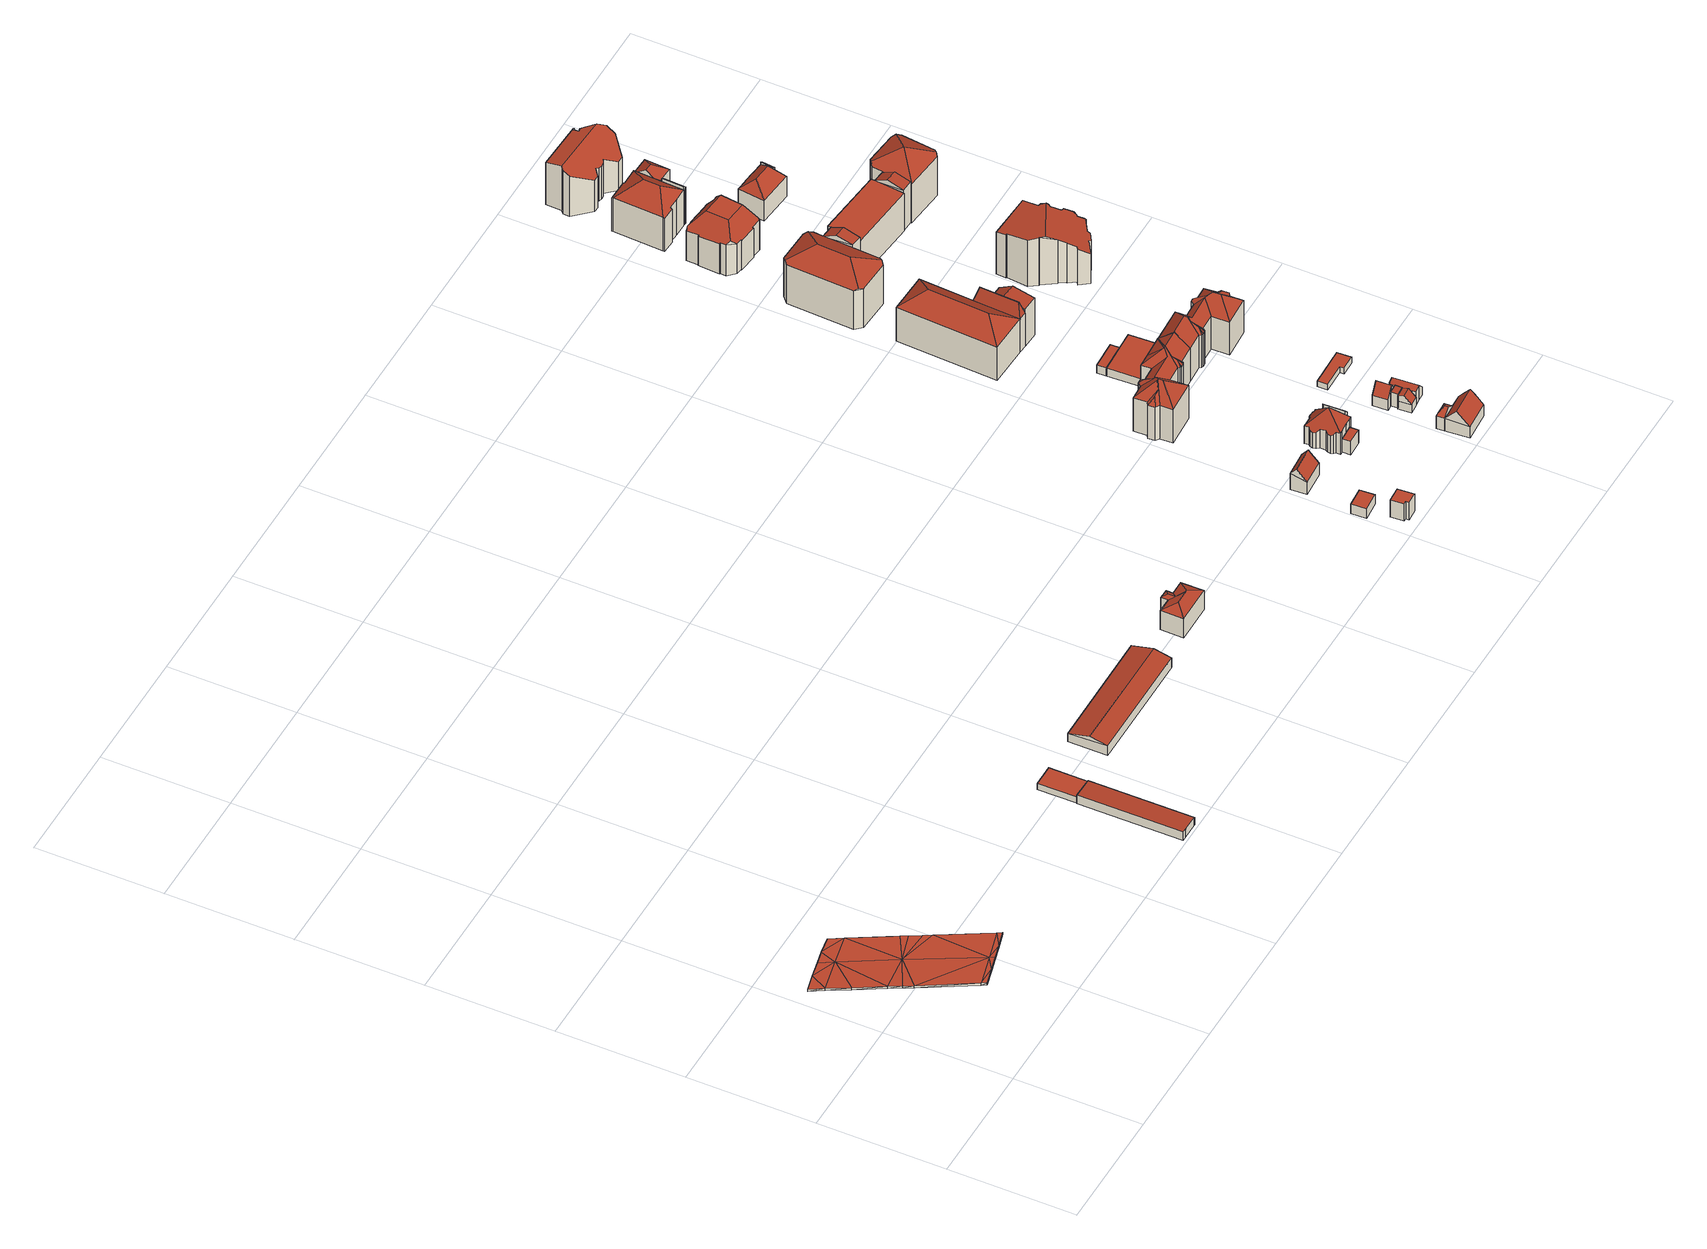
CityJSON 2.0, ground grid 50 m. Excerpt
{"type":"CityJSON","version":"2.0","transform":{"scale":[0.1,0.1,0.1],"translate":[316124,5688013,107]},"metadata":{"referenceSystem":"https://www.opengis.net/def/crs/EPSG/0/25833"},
"CityObjects":{
"building1":{"type":"Building","attributes":{"Stand_DGM":"2023","Stand_Basis-DLM":"2022","Gemeindeschluessel":"14713000","ObjektHoehe":1,"Stand_Laserscan":"2023","BodenHoehe":114.73,"Stand_3D-Stadtmodell":"2025","Geometrietyp2DReferenz":3000,"AbsoluteHoehe":115.73,"function":"53001_1800","roofType":"9999","measuredHeight":1},"geometry":[{"type":"MultiSurface","lod":"2","boundaries":[[[0,1,2]],[[3,4,1]],[[5,6,7]],[[7,6,0]],[[0,6,3]],[[0,3,1]],[[8,9,10]],[[11,5,7]],[[10,12,13]],[[10,13,8]],[[8,13,14]],[[13,12,11]],[[13,11,7]],[[15,0,2]],[[7,16,17]],[[7,17,18]],[[7,0,19]],[[7,19,16]],[[19,0,20]],[[20,0,15]],[[20,15,21]],[[13,7,22]],[[13,22,23]],[[23,22,24]],[[22,7,18]],[[14,13,23]],[[2,1,25]],[[2,25,26]],[[1,4,27]],[[1,27,25]],[[4,3,28]],[[4,28,27]],[[3,6,29]],[[3,29,28]],[[6,5,30]],[[5,11,31]],[[5,31,30]],[[11,12,32]],[[11,32,31]],[[12,10,33]],[[12,33,32]],[[10,9,34]],[[10,34,33]],[[9,8,35]],[[9,35,34]],[[8,14,36]],[[8,36,35]],[[14,23,37]],[[14,37,36]],[[23,24,38]],[[23,38,37]],[[24,22,39]],[[24,39,38]],[[22,18,40]],[[22,40,39]],[[18,17,41]],[[18,41,40]],[[17,16,42]],[[17,42,41]],[[16,19,43]],[[16,43,42]],[[19,20,44]],[[19,44,43]],[[20,21,45]],[[20,45,44]],[[6,30,29]],[[21,46,45]],[[15,2,26]],[[15,26,46]],[[21,15,46]],[[26,25,47]],[[25,27,28]],[[48,29,30]],[[47,29,48]],[[28,29,47]],[[25,28,47]],[[33,34,35]],[[48,30,31]],[[49,32,33]],[[35,49,33]],[[36,49,35]],[[31,32,49]],[[48,31,49]],[[26,47,46]],[[41,42,48]],[[40,41,48]],[[43,47,48]],[[42,43,48]],[[44,47,43]],[[46,47,44]],[[45,46,44]],[[39,48,49]],[[37,39,49]],[[38,39,37]],[[40,48,39]],[[37,49,36]]],"semantics":{"surfaces":[{"type":"RoofSurface"},{"type":"WallSurface"},{"type":"GroundSurface"}],"values":[0,0,0,0,0,0,0,0,0,0,0,0,0,0,0,0,0,0,0,0,0,0,0,0,0,0,1,1,1,1,1,1,1,1,1,1,1,1,1,1,1,1,1,1,1,1,1,1,1,1,1,1,1,1,1,1,1,1,1,1,1,1,1,1,1,1,1,1,1,1,2,2,2,2,2,2,2,2,2,2,2,2,2,2,2,2,2,2,2,2,2,2,2,2,2,2]}}]},
"building2":{"type":"Building","attributes":{"Dachtyp_tdc":"tdcPolyFlatRoof","Gemeindeschluessel":14713000,"Dachneigung":2.72,"QualitaetDacherkennung":68,"Geometrietyp2DReferenz":"3000","function":"31001_2000","roofType":"2100","measuredHeight":3.94},"geometry":[{"type":"MultiSurface","lod":"2","boundaries":[[[50,51,52,53]],[[51,54,55,52]],[[54,56,57,55]],[[56,58,59,57]],[[58,60,61,59]],[[60,50,53,61]],[[60,58,56,54,51,50]],[[53,52,55,57,59,61]]],"semantics":{"surfaces":[{"type":"WallSurface"},{"type":"RoofSurface"},{"type":"GroundSurface"}],"values":[0,0,0,0,0,0,1,2]}}]},
"building3":{"type":"Building","attributes":{"Dachtyp_tdc":"tdcPolyFlatRoof","Gemeindeschluessel":14713000,"Dachneigung":0,"QualitaetDacherkennung":78,"Geometrietyp2DReferenz":"3000","function":"31001_2000","roofType":"1000","measuredHeight":2.96},"geometry":[{"type":"MultiSurface","lod":"2","boundaries":[[[62,63,64,65]],[[63,66,67,64]],[[66,68,69,67]],[[68,62,65,69]],[[68,66,63,62]],[[65,64,67,69]]],"semantics":{"surfaces":[{"type":"WallSurface"},{"type":"RoofSurface"},{"type":"GroundSurface"}],"values":[0,0,0,0,1,2]}}]},
"building4":{"type":"Building","attributes":{"Dachtyp_tdc":"tdcGableRoof","Gemeindeschluessel":14713000,"Dachneigung":14.05,"QualitaetDacherkennung":86,"Geometrietyp2DReferenz":"3000","function":"31001_2000","roofType":"3100","measuredHeight":5.91},"geometry":[{"type":"MultiSurface","lod":"2","boundaries":[[[70,71,72,73]],[[71,74,75,72]],[[74,76,77,75]],[[76,70,73,77]],[[74,71,78]],[[70,76,79]],[[71,70,79,78]],[[76,74,78,79]],[[73,72,75,77]]],"semantics":{"surfaces":[{"type":"WallSurface"},{"type":"RoofSurface"},{"type":"GroundSurface"}],"values":[0,0,0,0,0,0,1,1,2]}}]},
"building5":{"type":"Building","attributes":{"Dachtyp_tdc":"tdcFreeFormRoof","Gemeindeschluessel":14713000,"Dachneigung":24.39,"QualitaetDacherkennung":90,"Geometrietyp2DReferenz":"3000","function":"31001_9998","roofType":"5000","measuredHeight":11.06},"geometry":[{"type":"MultiSurface","lod":"2","boundaries":[[[80,81,82,83]],[[81,84,85,82]],[[84,86,87,85]],[[86,88,89,87]],[[88,90,91,89]],[[90,92,93,91]],[[92,94,95,93]],[[94,80,83,95]],[[96,94,92]],[[97,98,96,92,90]],[[99,97,90,88]],[[99,88,86]],[[100,98,97,99,86,84]],[[101,100,84,81]],[[101,81,80]],[[96,98,100,101,80,94]],[[83,82,85,87,89,91,93,95]]],"semantics":{"surfaces":[{"type":"WallSurface"},{"type":"RoofSurface"},{"type":"GroundSurface"}],"values":[0,0,0,0,0,0,0,0,1,1,1,1,1,1,1,1,2]}}]},
"building6":{"type":"Building","attributes":{"Dachtyp_tdc":"tdcPolyFlatRoof","Gemeindeschluessel":14713000,"Dachneigung":0,"QualitaetDacherkennung":70,"Geometrietyp2DReferenz":"3000","function":"31001_9998","roofType":"1000","measuredHeight":8.11},"geometry":[{"type":"MultiSurface","lod":"2","boundaries":[[[102,103,104,105]],[[103,106,107,104]],[[106,108,109,107]],[[108,110,111,109]],[[110,112,113,111]],[[112,102,105,113]],[[112,110,108,106,103,102]],[[105,104,107,109,111,113]]],"semantics":{"surfaces":[{"type":"WallSurface"},{"type":"RoofSurface"},{"type":"GroundSurface"}],"values":[0,0,0,0,0,0,1,2]}}]},
"building7":{"type":"Building","attributes":{"Dachtyp_tdc":"tdcPolyFlatRoof","Gemeindeschluessel":14713000,"Dachneigung":0,"QualitaetDacherkennung":81,"Geometrietyp2DReferenz":"3000","function":"31001_9998","roofType":"1000","measuredHeight":4.44},"geometry":[{"type":"MultiSurface","lod":"2","boundaries":[[[114,115,116,117]],[[115,118,119,116]],[[118,120,121,119]],[[120,114,117,121]],[[120,118,115,114]],[[117,116,119,121]]],"semantics":{"surfaces":[{"type":"WallSurface"},{"type":"RoofSurface"},{"type":"GroundSurface"}],"values":[0,0,0,0,1,2]}}]},
"building8":{"type":"Building","attributes":{"Dachtyp_tdc":"tdcGableRoof","Gemeindeschluessel":14713000,"Dachneigung":50.08,"QualitaetDacherkennung":82,"Geometrietyp2DReferenz":"3000","function":"31001_9998","roofType":"3100","measuredHeight":10.43},"geometry":[{"type":"MultiSurface","lod":"2","boundaries":[[[122,123,124,125]],[[123,126,127,124]],[[126,128,129,127]],[[128,122,125,129]],[[126,123,130]],[[122,128,131]],[[123,122,131,130]],[[128,126,130,131]],[[125,124,127,129]]],"semantics":{"surfaces":[{"type":"WallSurface"},{"type":"RoofSurface"},{"type":"GroundSurface"}],"values":[0,0,0,0,0,0,1,1,2]}}]},
"building9":{"type":"Building","attributes":{"Dachtyp_tdc":"tdcPolyFlatRoof","Gemeindeschluessel":14713000,"Dachneigung":0,"QualitaetDacherkennung":58,"Geometrietyp2DReferenz":"3000","function":"31001_9998","roofType":"1000","measuredHeight":6.18},"geometry":[{"type":"MultiSurface","lod":"2","boundaries":[[[132,133,134,135]],[[133,136,137,134]],[[136,138,139,137]],[[138,132,135,139]],[[138,136,133,132]],[[135,134,137,139]]],"semantics":{"surfaces":[{"type":"WallSurface"},{"type":"RoofSurface"},{"type":"GroundSurface"}],"values":[0,0,0,0,1,2]}}]},
"building10":{"type":"Building","attributes":{"Gemeindeschluessel":14713000,"Geometrietyp2DReferenz":"3000","function":"31001_9998","roofType":"9999"},"children":["building10-1","building10-2"]},
"building10-1":{"type":"BuildingPart","attributes":{"Dachtyp_tdc":"tdcTentRoof","Dachneigung":57.33,"QualitaetDacherkennung":41,"Geometrietyp2DReferenz":"3000","roofType":"4000","measuredHeight":15.84},"parents":["building10"],"geometry":[{"type":"MultiSurface","lod":"2","boundaries":[[[140,141,142,143]],[[141,144,135,142]],[[144,145,146,135]],[[145,147,139,146]],[[147,148,149,139]],[[148,150,151,149]],[[150,152,153,151]],[[152,154,155,153]],[[154,156,157,155]],[[156,158,159,157]],[[158,160,161,159]],[[160,162,163,161]],[[162,164,165,163]],[[164,166,167,165]],[[166,168,169,167]],[[168,170,171,169]],[[170,172,173,171]],[[172,174,175,173]],[[174,176,177,175]],[[176,178,179,177]],[[178,180,181,179]],[[180,182,183,181]],[[182,184,185,183]],[[184,186,187,185]],[[186,188,189,187]],[[148,147,145,144,141,190]],[[170,168,166,164,162,160,158,156,154,152,150,148,190]],[[186,184,182,180,178,176,174,172,170,190]],[[141,140,188,186,190]],[[143,142,135,146,139,149,151,153,155,157,159,161,163,165,167,169,171,173,175,177,179,181,183,185,187,189]],[[143,189,188,140]]],"semantics":{"surfaces":[{"type":"WallSurface"},{"type":"RoofSurface"},{"type":"GroundSurface"},{"type":"ClosureSurface"}],"values":[0,0,0,0,0,0,0,0,0,0,0,0,0,0,0,0,0,0,0,0,0,0,0,0,0,1,1,1,1,2,3]}}]},
"building10-2":{"type":"BuildingPart","attributes":{"Dachtyp_tdc":"tdcPolyFlatRoof","Dachneigung":49.36,"QualitaetDacherkennung":53,"Geometrietyp2DReferenz":"3000","roofType":"2100","measuredHeight":11.9},"parents":["building10"],"geometry":[{"type":"MultiSurface","lod":"2","boundaries":[[[191,192,143,193]],[[192,140,143]],[[194,195,196,189,188]],[[195,191,193,196]],[[195,194,192,191]],[[193,143,189,196]],[[188,140,192,194]],[[188,189,143,140]]],"semantics":{"surfaces":[{"type":"WallSurface"},{"type":"RoofSurface"},{"type":"GroundSurface"},{"type":"ClosureSurface"}],"values":[0,0,0,0,1,2,0,3]}}]},
"building11":{"type":"Building","attributes":{"Dachtyp_tdc":"tdcFreeFormRoof","Gemeindeschluessel":14713000,"Dachneigung":39.74,"QualitaetDacherkennung":60,"Geometrietyp2DReferenz":"3000","function":"31001_9998","roofType":"5000","measuredHeight":21.23},"geometry":[{"type":"MultiSurface","lod":"2","boundaries":[[[197,198,199,200]],[[198,201,202,199]],[[201,203,204,202]],[[203,205,206,204]],[[205,207,208,206]],[[207,209,210,208]],[[209,211,212,210]],[[211,213,214,212]],[[213,215,216,214]],[[215,217,218,216]],[[217,219,220,218]],[[219,221,222,220]],[[221,223,224,222]],[[223,225,226,224]],[[225,227,228,226]],[[227,229,230,228]],[[229,231,232,230]],[[231,233,234,232]],[[233,235,236,234]],[[235,237,238,236]],[[237,239,240,238]],[[239,241,242,240]],[[241,197,200,242]],[[241,243,244]],[[241,245,243]],[[241,246,245]],[[239,246,241]],[[246,239,237]],[[247,246,237,235]],[[248,249,250,247,235,233]],[[251,248,233,231]],[[251,231,229]],[[252,249,248,251,229,227]],[[253,254,255,252,227,225]],[[256,253,225,223]],[[257,256,223,221]],[[257,221,219]],[[254,253,256,257,219,217]],[[258,255,254,217,215]],[[258,215,213]],[[250,249,252,255,258,213,211]],[[245,246,247,250,211,209]],[[259,260,261,243,245,209,207]],[[259,207,205]],[[262,260,259,205,203]],[[262,203,201]],[[261,260,262,201,198]],[[244,243,261,198,197]],[[244,197,241]],[[200,199,202,204,206,208,210,212,214,216,218,220,222,224,226,228,230,232,234,236,238,240,242]]],"semantics":{"surfaces":[{"type":"WallSurface"},{"type":"RoofSurface"},{"type":"GroundSurface"}],"values":[0,0,0,0,0,0,0,0,0,0,0,0,0,0,0,0,0,0,0,0,0,0,0,1,1,1,1,1,1,1,1,1,1,1,1,1,1,1,1,1,1,1,1,1,1,1,1,1,0,2]}}]},
"building12":{"type":"Building","attributes":{"Gemeindeschluessel":14713000,"Geometrietyp2DReferenz":"3000","function":"31001_9998","roofType":"9999"},"children":["building12-1","building12-2"]},
"building12-1":{"type":"BuildingPart","attributes":{"Dachtyp_tdc":"tdcHipAndGableRoof","Dachneigung":34.88,"QualitaetDacherkennung":78,"Geometrietyp2DReferenz":"3000","roofType":"5000","measuredHeight":8.19},"parents":["building12"],"geometry":[{"type":"MultiSurface","lod":"2","boundaries":[[[263,264,265,266]],[[263,267,268,264]],[[267,269,270,268]],[[267,263,271]],[[266,272,269,273]],[[263,266,273,271]],[[269,267,271,273]],[[265,264,268,270]],[[265,270,269,272,266]]],"semantics":{"surfaces":[{"type":"WallSurface"},{"type":"RoofSurface"},{"type":"GroundSurface"},{"type":"ClosureSurface"}],"values":[0,0,0,1,0,1,1,2,3]}}]},
"building12-2":{"type":"BuildingPart","attributes":{"Dachtyp_tdc":"tdcGableRoof","Dachneigung":47.28,"QualitaetDacherkennung":85,"Geometrietyp2DReferenz":"3000","roofType":"3100","measuredHeight":10.72},"parents":["building12"],"geometry":[{"type":"MultiSurface","lod":"2","boundaries":[[[274,266,265,275]],[[276,277,278,270,269]],[[277,279,280,278]],[[279,281,282,280]],[[281,283,284,282]],[[283,274,275,284]],[[274,283,285,286,287]],[[277,276,272,266,287,286,288]],[[277,288,279]],[[279,288,286,285,281]],[[281,285,283]],[[274,287,266]],[[275,265,270,278,280,282,284]],[[269,272,276]],[[270,265,266,272,269]]],"semantics":{"surfaces":[{"type":"WallSurface"},{"type":"RoofSurface"},{"type":"GroundSurface"},{"type":"ClosureSurface"}],"values":[0,0,0,0,0,0,1,1,0,0,0,0,2,0,3]}}]},
"building13":{"type":"Building","attributes":{"Gemeindeschluessel":14713000,"Geometrietyp2DReferenz":"3000","function":"31001_9998","roofType":"9999"},"children":["building13-1","building13-2"]},
"building13-1":{"type":"BuildingPart","attributes":{"Dachtyp_tdc":"tdcPolyFlatRoof","Dachneigung":5.85,"QualitaetDacherkennung":66,"Geometrietyp2DReferenz":"3000","roofType":"2100","measuredHeight":6.69},"parents":["building13"],"geometry":[{"type":"MultiSurface","lod":"2","boundaries":[[[289,290,291,292]],[[293,294,295,296,297]],[[294,289,292,295]],[[294,293,298,299,290,289]],[[292,291,300,296,295]],[[297,298,293]],[[296,300,299,298,297]],[[300,291,290,299]]],"semantics":{"surfaces":[{"type":"WallSurface"},{"type":"RoofSurface"},{"type":"GroundSurface"},{"type":"ClosureSurface"}],"values":[0,0,0,1,2,0,3,3]}}]},
"building13-2":{"type":"BuildingPart","attributes":{"Dachtyp_tdc":"tdcGableRoof","Dachneigung":53.79,"QualitaetDacherkennung":92,"Geometrietyp2DReferenz":"3000","roofType":"3100","measuredHeight":9.07},"parents":["building13"],"geometry":[{"type":"MultiSurface","lod":"2","boundaries":[[[301,297,296,302]],[[303,304,305,291,290]],[[304,306,307,305]],[[306,308,309,307]],[[308,310,311,309]],[[310,312,313,311]],[[312,301,302,313]],[[308,306,304,303,314]],[[314,298,297,301,312,310,308]],[[302,296,300,291,305,307,309,311,313]],[[299,298,314]],[[300,296,297,298,299]],[[303,290,299,314]],[[300,299,290,291]]],"semantics":{"surfaces":[{"type":"WallSurface"},{"type":"RoofSurface"},{"type":"GroundSurface"},{"type":"ClosureSurface"}],"values":[0,0,0,0,0,0,0,1,1,2,0,3,0,3]}}]},
"building14":{"type":"Building","attributes":{"Gemeindeschluessel":14713000,"Geometrietyp2DReferenz":"3000","function":"31001_9998","roofType":"9999"},"children":["building14-1","building14-2"]},
"building14-1":{"type":"BuildingPart","attributes":{"Dachtyp_tdc":"tdcGableRoof","Dachneigung":50.14,"QualitaetDacherkennung":73,"Geometrietyp2DReferenz":"3000","roofType":"3100","measuredHeight":6.91},"parents":["building14"],"geometry":[{"type":"MultiSurface","lod":"2","boundaries":[[[315,316,317,318]],[[316,319,320,317]],[[319,321,322,320]],[[323,315,318,324]],[[323,325,326,327,315]],[[328,329,327,326,330]],[[319,328,330,331,321]],[[316,329,328,319]],[[315,327,329,316]],[[318,317,320,322,324]],[[324,322,321,323]],[[331,330,326,325]],[[321,331,325,323]]],"semantics":{"surfaces":[{"type":"WallSurface"},{"type":"RoofSurface"},{"type":"GroundSurface"},{"type":"ClosureSurface"}],"values":[0,0,0,0,1,1,0,0,0,2,3,0,3]}}]},
"building14-2":{"type":"BuildingPart","attributes":{"Dachtyp_tdc":"tdcGableRoof","Dachneigung":49.07,"QualitaetDacherkennung":68,"Geometrietyp2DReferenz":"3000","roofType":"3100","measuredHeight":6.79},"parents":["building14"],"geometry":[{"type":"MultiSurface","lod":"2","boundaries":[[[332,333,334,335]],[[333,336,337,334]],[[336,338,339,337]],[[338,340,341,339]],[[340,342,343,341]],[[342,344,345,343]],[[344,346,323,324,345]],[[331,332,335,322,321]],[[344,342,340,338]],[[338,336,333,332,331,325,346,344]],[[335,334,337,339,341,343,345,324,322]],[[325,323,346]],[[321,322,324,323]],[[331,321,323,325]]],"semantics":{"surfaces":[{"type":"WallSurface"},{"type":"RoofSurface"},{"type":"GroundSurface"},{"type":"ClosureSurface"}],"values":[0,0,0,0,0,0,0,0,1,1,2,0,3,3]}}]},
"building15":{"type":"Building","attributes":{"Gemeindeschluessel":14713000,"Geometrietyp2DReferenz":"3000","function":"31001_9998","roofType":"9999"},"children":["building15-1","building15-2"]},
"building15-1":{"type":"BuildingPart","attributes":{"Dachtyp_tdc":"tdcPolyFlatRoof","Dachneigung":0,"QualitaetDacherkennung":87,"Geometrietyp2DReferenz":"3000","roofType":"1000","measuredHeight":3.74},"parents":["building15"],"geometry":[{"type":"MultiSurface","lod":"2","boundaries":[[[347,348,349,350,351]],[[348,352,353,349]],[[352,354,355,356,353]],[[354,352,348,347]],[[350,349,353,356]],[[351,355,354,347]],[[351,350,356,355]]],"semantics":{"surfaces":[{"type":"WallSurface"},{"type":"RoofSurface"},{"type":"GroundSurface"},{"type":"ClosureSurface"}],"values":[0,0,0,1,2,0,3]}}]},
"building15-2":{"type":"BuildingPart","attributes":{"Dachtyp_tdc":"tdcPolyFlatRoof","Dachneigung":0,"QualitaetDacherkennung":77,"Geometrietyp2DReferenz":"3000","roofType":"1000","measuredHeight":3.71},"parents":["building15"],"geometry":[{"type":"MultiSurface","lod":"2","boundaries":[[[355,357,358,356]],[[357,359,360,358]],[[359,361,362,360]],[[361,363,364,362]],[[363,351,350,364]],[[363,361,359,357,355,351]],[[350,356,358,360,362,364]],[[356,350,351,355]]],"semantics":{"surfaces":[{"type":"WallSurface"},{"type":"RoofSurface"},{"type":"GroundSurface"},{"type":"ClosureSurface"}],"values":[0,0,0,0,0,1,2,3]}}]},
"building16":{"type":"Building","attributes":{"Gemeindeschluessel":14713000,"Geometrietyp2DReferenz":"3000","function":"31001_9998","roofType":"9999"},"children":["building16-1","building16-2","building16-3"]},
"building16-1":{"type":"BuildingPart","attributes":{"Dachtyp_tdc":"tdcFreeFormRoof","Dachneigung":74.08,"QualitaetDacherkennung":22,"Geometrietyp2DReferenz":"3000","roofType":"5000","measuredHeight":21.45},"parents":["building16"],"geometry":[{"type":"MultiSurface","lod":"2","boundaries":[[[365,366,367,368]],[[369,370,371,372]],[[373,365,368,374]],[[375,370,369]],[[376,375,369,366,365]],[[376,365,373]],[[375,376,373,370]],[[368,367,372,371,374]],[[372,367,366,369]],[[374,371,370,373]]],"semantics":{"surfaces":[{"type":"WallSurface"},{"type":"RoofSurface"},{"type":"GroundSurface"},{"type":"ClosureSurface"}],"values":[0,0,0,1,1,1,1,2,3,3]}}]},
"building16-2":{"type":"BuildingPart","attributes":{"Dachtyp_tdc":"tdcHipRoof","Dachneigung":34.67,"QualitaetDacherkennung":74,"Geometrietyp2DReferenz":"3000","roofType":"3200","measuredHeight":21.36},"parents":["building16"],"geometry":[{"type":"MultiSurface","lod":"2","boundaries":[[[377,378,379,380]],[[378,381,373,374,379]],[[382,383,384,371,370]],[[383,377,380,384]],[[385,377,386]],[[383,382,387]],[[377,383,387,386]],[[382,381,385,386,387]],[[378,385,381]],[[377,385,378]],[[380,379,374,371,384]],[[370,373,381,382]],[[370,371,374,373]]],"semantics":{"surfaces":[{"type":"WallSurface"},{"type":"RoofSurface"},{"type":"GroundSurface"},{"type":"ClosureSurface"}],"values":[0,0,0,0,1,1,1,1,0,0,2,0,3]}}]},
"building16-3":{"type":"BuildingPart","attributes":{"Dachtyp_tdc":"tdcGableRoof","Dachneigung":10.33,"QualitaetDacherkennung":42,"Geometrietyp2DReferenz":"3000","roofType":"3100","measuredHeight":19.13},"parents":["building16"],"geometry":[{"type":"MultiSurface","lod":"2","boundaries":[[[388,389,390,367,366]],[[389,391,392,390]],[[391,393,369,372,392]],[[391,389,394]],[[388,393,395]],[[389,388,395,394]],[[393,391,394,395]],[[367,390,392,372]],[[388,366,369,393]],[[366,367,372,369]]],"semantics":{"surfaces":[{"type":"WallSurface"},{"type":"RoofSurface"},{"type":"GroundSurface"},{"type":"ClosureSurface"}],"values":[0,0,0,0,0,1,1,2,0,3]}}]},
"building17":{"type":"Building","attributes":{"Dachtyp_tdc":"tdcPolyFlatRoof","Gemeindeschluessel":14713000,"Dachneigung":0,"QualitaetDacherkennung":40,"Geometrietyp2DReferenz":"3000","function":"31001_9998","roofType":"1000","measuredHeight":2.65},"geometry":[{"type":"MultiSurface","lod":"2","boundaries":[[[396,397,398,399]],[[397,400,401,398]],[[400,402,403,401]],[[402,404,405,403]],[[404,406,407,405]],[[406,396,399,407]],[[406,404,402,400,397,396]],[[399,398,401,403,405,407]]],"semantics":{"surfaces":[{"type":"WallSurface"},{"type":"RoofSurface"},{"type":"GroundSurface"}],"values":[0,0,0,0,0,0,1,2]}}]},
"building18":{"type":"Building","attributes":{"Dachtyp_tdc":"tdcFreeFormRoof","Gemeindeschluessel":14713000,"Dachneigung":43.74,"QualitaetDacherkennung":81,"Geometrietyp2DReferenz":"3000","function":"31001_9998","roofType":"5000","measuredHeight":21.23},"geometry":[{"type":"MultiSurface","lod":"2","boundaries":[[[408,409,410,411]],[[409,412,413,410]],[[412,414,415,413]],[[414,416,417,415]],[[416,418,419,417]],[[418,420,421,419]],[[420,422,423,421]],[[422,424,425,423]],[[424,426,427,425]],[[426,428,429,427]],[[428,430,431,429]],[[430,432,433,431]],[[432,434,435,433]],[[434,436,437,435]],[[436,438,439,437]],[[438,440,200,439]],[[440,441,242,200]],[[441,442,443,242]],[[442,444,445,443]],[[444,446,447,445]],[[446,448,449,447]],[[448,408,411,449]],[[450,451,452,453,448,446]],[[454,455,450,446,444]],[[456,457,458,454,444,442]],[[459,456,442,441]],[[459,441,440]],[[457,456,459,440,438]],[[460,461,462,458,457,438,436]],[[460,436,434]],[[463,461,460,434,432]],[[463,432,430]],[[462,461,463,430,428]],[[455,454,458,462,428,426]],[[464,465,466,467,451,450,455,426,424]],[[464,424,422]],[[465,464,422,420]],[[468,469,466,465,420,418]],[[468,418,416]],[[469,468,416,414]],[[467,466,469,414,412]],[[452,451,467,412,409]],[[453,452,409,408]],[[453,408,448]],[[411,410,413,415,417,419,421,423,425,427,429,431,433,435,437,439,200,242,443,445,447,449]]],"semantics":{"surfaces":[{"type":"WallSurface"},{"type":"RoofSurface"},{"type":"GroundSurface"}],"values":[0,0,0,0,0,0,0,0,0,0,0,0,0,0,0,0,0,0,0,0,0,0,1,1,1,1,0,1,1,1,1,1,1,1,1,1,1,1,1,1,1,1,1,1,2]}}]},
"building19":{"type":"Building","attributes":{"Dachtyp_tdc":"tdcFreeFormRoof","Gemeindeschluessel":14713000,"Dachneigung":48.33,"QualitaetDacherkennung":44,"Geometrietyp2DReferenz":"3000","function":"31001_9998","roofType":"5000","measuredHeight":20.86},"geometry":[{"type":"MultiSurface","lod":"2","boundaries":[[[470,471,472,473]],[[471,474,475,472]],[[474,476,477,475]],[[476,478,479,477]],[[478,480,481,479]],[[480,482,483,481]],[[482,484,485,483]],[[484,486,487,485]],[[486,488,489,487]],[[488,490,491,489]],[[490,492,493,491]],[[492,494,495,493]],[[494,496,497,495]],[[496,498,499,497]],[[498,500,501,499]],[[500,502,503,501]],[[502,504,505,503]],[[504,506,507,505]],[[506,508,509,507]],[[508,510,511,509]],[[510,512,513,511]],[[512,514,515,513]],[[514,516,517,515]],[[516,518,519,517]],[[518,470,473,519]],[[520,521,478,476,474,471,470,518,522,523]],[[521,520,524,525,490,488,486,484,482,480]],[[526,527,504,502,500,498,496,494,492,525,524]],[[506,527,526,523,522,516,514,512,510,508]],[[523,526,524,520]],[[492,490,525]],[[506,504,527]],[[518,516,522]],[[480,478,521]],[[473,472,475,477,479,481,483,485,487,489,491,493,495,497,499,501,503,505,507,509,511,513,515,517,519]]],"semantics":{"surfaces":[{"type":"WallSurface"},{"type":"RoofSurface"},{"type":"GroundSurface"}],"values":[0,0,0,0,0,0,0,0,0,0,0,0,0,0,0,0,0,0,0,0,0,0,0,0,0,1,1,1,1,1,0,0,0,0,2]}}]},
"building20":{"type":"Building","attributes":{"Gemeindeschluessel":14713000,"Geometrietyp2DReferenz":"3000","function":"31001_9998","roofType":"9999"},"children":["building20-1","building20-2","building20-3"]},
"building20-1":{"type":"BuildingPart","attributes":{"Dachtyp_tdc":"tdcHipRoof","Dachneigung":34.98,"QualitaetDacherkennung":39,"Geometrietyp2DReferenz":"3000","roofType":"3200","measuredHeight":21.44},"parents":["building20"],"geometry":[{"type":"MultiSurface","lod":"2","boundaries":[[[528,529,530,531]],[[529,532,533,530]],[[532,534,535,533]],[[534,536,537,535]],[[536,538,539,537]],[[538,540,541,539]],[[540,542,543,541]],[[542,544,545,543]],[[544,546,547,545]],[[546,548,549,550,547]],[[551,552,553,554,555]],[[548,546,544,542,540,556]],[[538,536,534,532,529,528,557]],[[540,538,557,556]],[[528,552,551,558,559,548,556,557]],[[531,530,533,535,537,539,541,543,545,547,550,554,553]],[[555,558,551]],[[559,549,548]],[[555,554,550,549]],[[555,549,559,558]],[[531,553,552,528]]],"semantics":{"surfaces":[{"type":"WallSurface"},{"type":"RoofSurface"},{"type":"GroundSurface"},{"type":"ClosureSurface"}],"values":[0,0,0,0,0,0,0,0,0,0,0,1,1,1,1,2,0,0,3,3,3]}}]},
"building20-2":{"type":"BuildingPart","attributes":{"Dachtyp_tdc":"tdcHipAndGableRoof","Dachneigung":39.91,"QualitaetDacherkennung":51,"Geometrietyp2DReferenz":"3000","roofType":"5000","measuredHeight":19.39},"parents":["building20"],"geometry":[{"type":"MultiSurface","lod":"2","boundaries":[[[549,560,561,550]],[[560,562,563,561]],[[562,555,554,563]],[[562,560,564]],[[560,549,559,565,564]],[[555,562,564,565,558]],[[550,561,563,554]],[[550,554,555,549]],[[565,559,558]],[[558,559,549,555]]],"semantics":{"surfaces":[{"type":"WallSurface"},{"type":"RoofSurface"},{"type":"GroundSurface"},{"type":"ClosureSurface"}],"values":[0,0,0,1,1,1,2,3,0,3]}}]},
"building20-3":{"type":"BuildingPart","attributes":{"Dachtyp_tdc":"tdcPolyFlatRoof","Dachneigung":36.35,"QualitaetDacherkennung":71,"Geometrietyp2DReferenz":"3000","roofType":"2100","measuredHeight":18.19},"parents":["building20"],"geometry":[{"type":"MultiSurface","lod":"2","boundaries":[[[566,567,568,553,552]],[[567,569,570,568]],[[569,571,572,570]],[[571,573,574,572]],[[573,575,528,531,574]],[[573,571,569,567,566,575]],[[531,553,568,570,572,574]],[[552,528,575,566]],[[552,553,531,528]]],"semantics":{"surfaces":[{"type":"WallSurface"},{"type":"RoofSurface"},{"type":"GroundSurface"},{"type":"ClosureSurface"}],"values":[0,0,0,0,0,1,2,0,3]}}]},
"building21":{"type":"Building","attributes":{"Gemeindeschluessel":14713000,"Geometrietyp2DReferenz":"3000","function":"31001_9998","roofType":"9999"},"children":["building21-1","building21-2","building21-3","building21-4","building21-5"]},
"building21-1":{"type":"BuildingPart","attributes":{"Dachtyp_tdc":"tdcPolyFlatRoof","Dachneigung":0,"QualitaetDacherkennung":59,"Geometrietyp2DReferenz":"3000","roofType":"1000","measuredHeight":17.86},"parents":["building21"],"geometry":[{"type":"MultiSurface","lod":"2","boundaries":[[[576,577,578,579]],[[580,581,582,583]],[[581,584,585,582]],[[584,586,587,588,585]],[[589,590,591,592]],[[590,576,579,591]],[[590,589,593,586,584,581,580,577,576]],[[579,578,583,582,585,588,592,591]],[[583,578,577,580]],[[593,587,586]],[[592,588,587,593,589]]],"semantics":{"surfaces":[{"type":"WallSurface"},{"type":"RoofSurface"},{"type":"GroundSurface"},{"type":"ClosureSurface"}],"values":[0,0,0,0,0,0,1,2,3,0,3]}}]},
"building21-2":{"type":"BuildingPart","attributes":{"Dachtyp_tdc":"tdcFreeFormRoof","Dachneigung":30.01,"QualitaetDacherkennung":60,"Geometrietyp2DReferenz":"3000","roofType":"5000","measuredHeight":23.62},"parents":["building21"],"geometry":[{"type":"MultiSurface","lod":"2","boundaries":[[[594,595,596,597]],[[595,598,599,596]],[[598,600,601,599]],[[600,602,603,601]],[[602,604,605,603]],[[604,606,607,605]],[[606,608,609,607]],[[608,610,611,612,609]],[[613,614,615,616]],[[614,594,597,615]],[[617,618,619,595,594]],[[620,604,602,621,622]],[[613,610,623,606,620,622,618,617,614]],[[621,600,598,619,618,622]],[[600,621,602]],[[614,617,594]],[[604,620,606]],[[606,623,608]],[[608,623,610]],[[610,613,624]],[[595,619,598]],[[597,596,599,601,603,605,607,609,612,616,615]],[[624,611,610]],[[616,612,611,624,613]]],"semantics":{"surfaces":[{"type":"WallSurface"},{"type":"RoofSurface"},{"type":"GroundSurface"},{"type":"ClosureSurface"}],"values":[0,0,0,0,0,0,0,0,0,0,1,1,1,1,0,0,0,0,0,0,0,2,0,3]}}]},
"building21-3":{"type":"BuildingPart","attributes":{"Dachtyp_tdc":"tdcGableRoof","Dachneigung":13.25,"QualitaetDacherkennung":12,"Geometrietyp2DReferenz":"3000","roofType":"3100","measuredHeight":20.74},"parents":["building21"],"geometry":[{"type":"MultiSurface","lod":"2","boundaries":[[[587,625,626,588]],[[627,628,589,592,629,630]],[[587,593,628,631]],[[625,587,631,632,633]],[[628,627,632,631]],[[588,626,629,592]],[[630,634,627]],[[629,626,625,634,630]],[[593,589,628]],[[587,588,592,589,593]],[[633,632,627,634]],[[625,633,634]]],"semantics":{"surfaces":[{"type":"WallSurface"},{"type":"RoofSurface"},{"type":"GroundSurface"},{"type":"ClosureSurface"}],"values":[0,0,0,1,1,2,0,3,0,3,0,3]}}]},
"building21-4":{"type":"BuildingPart","attributes":{"Dachtyp_tdc":"tdcGableRoof","Dachneigung":12.01,"QualitaetDacherkennung":11,"Geometrietyp2DReferenz":"3000","roofType":"3100","measuredHeight":20.69},"parents":["building21"],"geometry":[{"type":"MultiSurface","lod":"2","boundaries":[[[635,636,613,616,578,577]],[[611,637,580,583,612]],[[611,624,636,638]],[[635,637,639]],[[636,635,639,638]],[[637,611,638,639]],[[578,616,612,583]],[[624,613,636]],[[611,612,616,613,624]],[[577,580,637,635]],[[577,578,583,580]]],"semantics":{"surfaces":[{"type":"WallSurface"},{"type":"RoofSurface"},{"type":"GroundSurface"},{"type":"ClosureSurface"}],"values":[0,0,0,0,1,1,2,0,3,0,3]}}]},
"building21-5":{"type":"BuildingPart","attributes":{"Dachtyp_tdc":"tdcFreeFormRoof","Dachneigung":30.07,"QualitaetDacherkennung":64,"Geometrietyp2DReferenz":"3000","roofType":"5000","measuredHeight":23.65},"parents":["building21"],"geometry":[{"type":"MultiSurface","lod":"2","boundaries":[[[640,641,642,643]],[[641,644,645,642]],[[644,646,647,645]],[[646,648,649,647]],[[648,650,651,649]],[[650,630,629,651]],[[652,626,625]],[[652,653,654,626]],[[653,640,643,654]],[[653,652,633,634,630,650,655,656]],[[655,657,641,640,656]],[[646,644,657,655,658]],[[650,648,658,655]],[[646,658,648]],[[641,657,644]],[[640,653,656]],[[643,642,645,647,649,651,629,626,654]],[[625,633,652]],[[626,629,630,634,625]],[[625,634,633]]],"semantics":{"surfaces":[{"type":"WallSurface"},{"type":"RoofSurface"},{"type":"GroundSurface"},{"type":"ClosureSurface"}],"values":[0,0,0,0,0,0,0,0,0,1,1,1,1,0,0,0,2,0,3,3]}}]},
"building22":{"type":"Building","attributes":{"Dachtyp_tdc":"tdcFreeFormRoof","Gemeindeschluessel":14713000,"Dachneigung":29.63,"QualitaetDacherkennung":14,"Geometrietyp2DReferenz":"3000","function":"31001_9998","roofType":"5000","measuredHeight":22.94},"geometry":[{"type":"MultiSurface","lod":"2","boundaries":[[[659,660,661,662]],[[660,663,664,661]],[[663,665,666,664]],[[665,667,668,666]],[[667,669,670,668]],[[669,671,672,670]],[[671,673,674,672]],[[673,675,676,674]],[[675,677,678,676]],[[677,679,680,678]],[[679,681,682,680]],[[681,683,684,682]],[[683,685,686,684]],[[685,687,688,686]],[[687,689,690,688]],[[689,691,692,690]],[[691,693,694,692]],[[693,695,696,694]],[[695,697,698,696]],[[697,699,700,698]],[[699,701,702,700]],[[701,703,704,702]],[[703,705,706,704]],[[705,707,708,706]],[[707,709,710,708]],[[709,711,712,710]],[[711,713,714,712]],[[713,715,716,714]],[[715,717,718,716]],[[717,719,720,718]],[[719,659,662,720]],[[699,697,695,693,691,689,687,685,683,681,679,677,675,673,671,669,667,665,721,722,707,705,703,701]],[[711,709,722,721,663,660,659,719,717,715,713]],[[665,663,721]],[[709,707,722]],[[662,661,664,666,668,670,672,674,676,678,680,682,684,686,688,690,692,694,696,698,700,702,704,706,708,710,712,714,716,718,720]]],"semantics":{"surfaces":[{"type":"WallSurface"},{"type":"RoofSurface"},{"type":"GroundSurface"}],"values":[0,0,0,0,0,0,0,0,0,0,0,0,0,0,0,0,0,0,0,0,0,0,0,0,0,0,0,0,0,0,0,1,1,0,0,2]}}]},
"building23":{"type":"Building","attributes":{"Dachtyp_tdc":"tdcFreeFormRoof","Gemeindeschluessel":14713000,"Dachneigung":32.67,"QualitaetDacherkennung":7,"Geometrietyp2DReferenz":"3000","function":"31001_9998","roofType":"5000","measuredHeight":21.12},"geometry":[{"type":"MultiSurface","lod":"2","boundaries":[[[723,724,725,726]],[[724,727,728,725]],[[727,729,730,728]],[[729,731,732,730]],[[731,733,734,732]],[[733,735,736,734]],[[735,737,738,736]],[[737,739,740,738]],[[739,741,742,740]],[[741,743,744,742]],[[743,745,746,744]],[[745,747,748,746]],[[747,749,750,748]],[[749,751,752,750]],[[751,753,754,752]],[[753,755,756,754]],[[755,757,758,756]],[[757,759,760,758]],[[759,761,762,760]],[[761,763,764,762]],[[763,765,766,764]],[[765,723,726,766]],[[757,755,753,751,749,747,745,743,741,739,737,767,768,761,759]],[[767,735,733,731,729,727,724,723,765,763,768]],[[763,761,768]],[[737,735,767]],[[726,725,728,730,732,734,736,738,740,742,744,746,748,750,752,754,756,758,760,762,764,766]]],"semantics":{"surfaces":[{"type":"WallSurface"},{"type":"RoofSurface"},{"type":"GroundSurface"}],"values":[0,0,0,0,0,0,0,0,0,0,0,0,0,0,0,0,0,0,0,0,0,0,1,1,0,0,2]}}]},
"building24":{"type":"Building","attributes":{"Gemeindeschluessel":14713000,"Geometrietyp2DReferenz":"3000","function":"31001_9998","roofType":"9999"},"children":["building24-1","building24-2"]},
"building24-1":{"type":"BuildingPart","attributes":{"Dachtyp_tdc":"tdcPolyFlatRoof","Dachneigung":38.34,"QualitaetDacherkennung":61,"Geometrietyp2DReferenz":"3000","roofType":"2100","measuredHeight":10.84},"parents":["building24"],"geometry":[{"type":"MultiSurface","lod":"2","boundaries":[[[769,770,771,772,773]],[[774,775,776,777]],[[775,769,773,776]],[[775,774,770,769]],[[773,772,777,776]],[[777,778,771,770,774]],[[777,772,771,778]]],"semantics":{"surfaces":[{"type":"WallSurface"},{"type":"RoofSurface"},{"type":"GroundSurface"},{"type":"ClosureSurface"}],"values":[0,0,0,1,2,0,3]}}]},
"building24-2":{"type":"BuildingPart","attributes":{"Dachtyp_tdc":"tdcHipRoof","Dachneigung":41.09,"QualitaetDacherkennung":70,"Geometrietyp2DReferenz":"3000","roofType":"3200","measuredHeight":14.19},"parents":["building24"],"geometry":[{"type":"MultiSurface","lod":"2","boundaries":[[[779,780,781,782]],[[780,778,777,781]],[[771,783,784,772]],[[783,785,786,784]],[[785,787,788,786]],[[787,789,790,788]],[[789,791,792,790]],[[791,779,782,792]],[[787,785,793]],[[783,771,778,794]],[[785,783,794,793]],[[778,780,779,791,789,787,793,794]],[[782,781,777,772,784,786,788,790,792]],[[771,772,777,778]]],"semantics":{"surfaces":[{"type":"WallSurface"},{"type":"RoofSurface"},{"type":"GroundSurface"},{"type":"ClosureSurface"}],"values":[0,0,0,0,0,0,0,0,1,1,1,1,2,3]}}]}
},
"vertices":[
[424,305,87],[378,273,87],[433,288,87],[299,272,87],[309,255,87],[165,505,87],[183,470,87],[280,567,87],[68,804,87],[2,788,87],[33,736,87],[139,550,87],[77,657,87],[165,765,87],[134,817,87],[487,301,87],[418,557,87],[394,599,87],[380,624,87],[436,526,87],[544,337,87],[554,320,87],[286,789,87],[188,829,87],[255,840,87],[378,273,77],[433,288,77],[309,255,77],[299,272,77],[183,470,77],[165,505,77],[139,550,77],[77,657,77],[33,736,77],[2,788,77],[68,804,77],[134,817,77],[188,829,77],[255,840,77],[286,789,77],[380,624,77],[394,599,77],[418,557,77],[436,526,77],[544,337,77],[554,320,77],[487,301,77],[424,305,77],[280,567,77],[165,765,77],
[1377,6,60],[1315,5,63],[1315,5,24],[1377,6,24],[1296,5,64],[1296,5,24],[1294,412,64],[1294,412,24],[1381,413,59],[1381,413,24],[1383,6,59],[1383,6,24],
[1380,563,55],[1381,413,55],[1381,413,26],[1380,563,26],[1294,412,55],[1294,412,26],[1293,563,55],[1293,563,26],
[1550,577,64],[2037,580,64],[2037,580,26],[1550,577,26],[2038,427,71],[2038,427,26],[1552,424,71],[1552,424,26],[2038,496,86],[1551,493,86],
[2187,455,115],[2187,545,115],[2187,545,25],[2187,455,25],[2245,545,115],[2245,545,25],[2245,573,115],[2245,573,25],[2284,573,115],[2284,573,25],[2284,546,115],[2284,546,25],[2342,547,115],[2342,547,25],[2343,456,115],[2343,456,25],[2297,501,135],[2265,527,124],[2291,501,135],[2265,554,124],[2290,501,135],[2232,500,135],
[3058,47,103],[3045,46,103],[3045,46,21],[3058,47,21],[3041,98,103],[3041,98,21],[3100,102,103],[3100,102,21],[3105,37,103],[3105,37,21],[3059,34,103],[3059,34,21],
[3077,173,64],[3001,167,64],[3001,167,20],[3077,173,20],[2997,227,64],[2997,227,20],[3073,233,64],[3073,233,20],
[3009,466,95],[3112,473,95],[3112,473,20],[3009,466,20],[3117,409,76],[3117,409,20],[3014,402,76],[3014,402,20],[3114,450,124],[3011,442,124],
[3315,393,84],[3317,360,84],[3317,360,22],[3315,393,22],[3253,357,84],[3253,357,22],[3252,390,84],[3252,390,22],
[3326,416,118],[3327,394,121],[3327,394,22],[3326,416,22],[3315,393,121],[3289,392,121],[3289,392,22],[3252,390,121],[3239,389,121],[3239,389,22],[3238,405,119],[3238,405,22],[3232,412,109],[3232,412,22],[3229,421,104],[3229,421,22],[3230,434,104],[3230,434,22],[3236,444,114],[3236,444,22],[3235,466,111],[3235,466,22],[3227,476,97],[3227,476,22],[3224,489,92],[3224,489,22],[3227,499,95],[3227,499,22],[3233,508,105],[3233,508,22],[3232,524,103],[3232,524,22],[3280,526,103],[3280,526,22],[3285,532,97],[3285,532,22],[3291,535,93],[3291,535,22],[3298,537,92],[3298,537,22],[3305,535,94],[3305,535,22],[3311,532,98],[3311,532,22],[3315,527,103],[3315,527,22],[3321,528,103],[3321,528,22],[3322,499,107],[3322,499,22],[3280,456,181],
[3346,417,118],[3326,416,141],[3346,417,22],[3322,499,141],[3342,500,118],[3342,500,22],
[3323,1008,183],[3253,1004,183],[3253,1004,26],[3323,1008,26],[3249,998,183],[3249,998,26],[3243,994,183],[3243,994,26],[3229,993,183],[3229,993,26],[3223,995,183],[3223,995,26],[3218,1003,183],[3218,1003,26],[3154,999,183],[3154,999,26],[3158,930,183],[3158,930,26],[3026,923,183],[3026,923,26],[3024,973,183],[3024,973,26],[3009,982,183],[3009,982,26],[3007,1011,183],[3007,1011,26],[3020,1019,183],[3020,1019,26],[3017,1071,183],[3017,1071,26],[3081,1075,183],[3081,1075,26],[3091,1089,183],[3091,1089,26],[3106,1090,183],[3106,1090,26],[3118,1077,183],[3118,1077,26],[3175,1080,183],[3175,1080,26],[3172,1121,183],[3172,1121,26],[3226,1124,183],[3226,1124,26],[3317,1129,183],[3317,1129,26],[3245,1064,234],[3320,1068,234],[3245,1065,234],[3236,1064,234],[3217,1043,217],[3103,1038,215],[3107,1031,221],[3112,1037,216],[3100,1074,196],[3107,1030,221],[3083,1012,235],[3085,1011,236],[3088,1009,238],[3061,998,217],[3034,997,205],[3089,992,238],[3231,1006,194],[3235,1014,200],[3233,1036,211],[3239,1008,195],
[3500,155,82],[3500,155,24],[3502,123,24],[3502,123,82],[3569,159,81],[3569,159,24],[3571,128,81],[3571,128,24],[3535,141,106],[3523,124,82],[3536,125,106],
[3509,29,77],[3509,29,24],[3571,128,82],[3621,131,82],[3621,131,24],[3623,104,80],[3623,104,24],[3626,72,79],[3626,72,24],[3628,37,77],[3628,37,24],[3626,72,115],[3624,88,131],[3506,79,131],[3623,104,113],
[3523,312,96],[3521,340,98],[3521,340,31],[3523,312,31],[3558,342,98],[3560,315,96],[3560,315,31],[3558,342,31],[3558,342,80],[3546,341,98],[3529,340,98],[3529,340,31],
[3557,365,80],[3557,365,31],[3521,340,111],[3498,338,80],[3498,338,31],[3494,397,80],[3494,397,31],[3525,399,122],[3525,399,31],[3540,400,101],[3540,400,31],[3542,364,101],[3542,364,31],[3529,340,122],
[3524,262,67],[3520,312,67],[3520,312,30],[3524,262,30],[3523,312,67],[3523,312,30],[3560,315,67],[3560,315,30],[3564,265,67],[3564,265,30],[3562,286,93],[3562,292,99],[3522,289,99],[3523,312,95],[3520,312,95],[3560,315,95],[3560,315,93],
[3557,365,93],[3562,365,94],[3562,365,30],[3557,365,30],[3562,367,94],[3562,367,30],[3587,369,98],[3587,369,30],[3612,371,69],[3612,371,30],[3619,269,69],[3619,269,30],[3594,267,98],[3594,267,30],[3564,265,93],
[3218,1276,63],[3216,1312,63],[3216,1312,25],[3218,1276,25],[3218,1276,62],[3327,1317,63],[3327,1317,25],[3329,1282,63],[3329,1282,62],[3329,1282,25],
[3400,1285,62],[3400,1285,25],[3408,1134,62],[3408,1134,25],[3317,1129,62],[3317,1129,25],[3226,1124,62],[3226,1124,25],
[3224,1772,189],[3222,1725,189],[3222,1725,32],[3224,1772,32],[3216,1586,189],[3183,1588,189],[3183,1588,32],[3216,1586,32],[3191,1774,189],[3191,1774,32],[3201,1604,247],[3207,1756,247],
[3040,1992,190],[3200,1985,190],[3200,1985,32],[3040,1992,32],[3191,1774,190],[3183,1588,190],[3022,1595,190],[3022,1595,32],[3200,1985,191],[3117,1908,246],[3106,1671,246],
[3222,1725,191],[3287,1722,191],[3287,1722,32],[3281,1583,208],[3281,1583,32],[3216,1586,208],[3285,1670,224],[3220,1673,224],
[3585,568,62],[3490,566,62],[3490,566,35],[3585,568,35],[3489,605,62],[3489,605,35],[3644,610,62],[3644,610,35],[3647,553,62],[3647,553,35],[3587,551,62],[3587,551,35],
[3548,1112,180],[3561,1100,180],[3561,1100,26],[3548,1112,26],[3611,1102,180],[3611,1102,26],[3616,1052,180],[3616,1052,26],[3629,1044,180],[3629,1044,26],[3630,1014,180],[3630,1014,26],[3617,1006,180],[3617,1006,26],[3620,954,180],[3620,954,26],[3501,948,180],[3501,948,26],[3497,1017,180],[3497,1017,26],[3432,1014,180],[3432,1014,26],[3427,1006,180],[3427,1006,26],[3421,1003,180],[3421,1003,26],[3409,1002,180],[3409,1002,26],[3402,1005,180],[3402,1005,26],[3395,1012,180],[3395,1012,26],[3323,1008,180],[3317,1129,180],[3463,1137,180],[3463,1137,26],[3465,1094,180],[3465,1094,26],[3523,1097,180],[3523,1097,26],[3533,1112,180],[3533,1112,26],[3552,1043,233],[3552,1043,234],[3545,1055,222],[3541,1103,191],[3428,1053,218],[3534,1059,218],[3406,1073,238],[3414,1065,230],[3415,1065,230],[3320,1068,238],[3413,1021,198],[3413,1023,200],[3410,1052,218],[3417,1017,194],[3557,1011,237],[3556,1036,237],[3556,1037,238],[3556,1039,238],[3602,1028,206],[3577,1027,219],
[3193,2620,166],[3193,2616,162],[3193,2616,25],[3193,2620,25],[3120,2624,162],[3120,2624,25],[3120,2627,166],[3120,2627,25],[3096,2630,166],[3096,2630,25],[3069,2659,172],[3069,2659,25],[3070,2682,171],[3070,2682,25],[3067,2682,167],[3067,2682,25],[3071,2766,163],[3071,2766,25],[3074,2766,167],[3074,2766,25],[3076,2815,164],[3076,2815,25],[3118,2814,175],[3118,2814,25],[3119,2820,167],[3119,2820,25],[3166,2817,164],[3166,2817,25],[3166,2813,170],[3166,2813,25],[3225,2810,166],[3225,2810,25],[3224,2785,197],[3224,2785,25],[3242,2784,196],[3242,2784,25],[3242,2774,198],[3242,2774,25],[3251,2773,177],[3251,2773,25],[3246,2718,176],[3246,2718,25],[3252,2717,163],[3252,2717,25],[3247,2670,162],[3247,2670,25],[3241,2671,176],[3241,2671,25],[3235,2615,166],[3235,2615,25],[3126,2678,233],[3080,2646,186],[3236,2622,175],[3214,2669,233],[3132,2766,232],[3088,2815,177],[3224,2757,232],[3242,2782,199],
[3224,2899,194],[3172,2901,191],[3172,2901,26],[3224,2899,26],[3132,2903,188],[3132,2903,26],[3132,2897,183],[3132,2897,26],[3080,2899,180],[3080,2899,26],[3080,2905,185],[3080,2905,26],[3089,3102,185],[3089,3102,26],[3089,3108,181],[3089,3108,26],[3169,3104,186],[3169,3104,26],[3168,3098,190],[3168,3098,26],[3233,3096,194],[3233,3096,183],[3233,3096,26],[3229,2998,194],[3228,2987,194],[3228,2987,26],[3229,2998,26],[3229,2998,180],[3165,3026,240],[3162,2959,240],[3229,3016,194],[3232,3081,194],
[3309,3092,183],[3309,3092,26],[3305,2995,180],[3305,2995,26],[3261,3045,220],[3231,3047,220],
[3228,2987,208],[3235,2986,203],[3235,2986,26],[3238,2983,200],[3238,2983,26],[3235,2898,200],[3235,2898,26],[3233,2898,202],[3233,2898,26],[3224,2899,208],
[3284,2251,185],[3284,2254,185],[3284,2254,7],[3284,2251,7],[3296,2371,185],[3297,2385,185],[3297,2385,7],[3296,2371,7],[3572,2358,185],[3572,2358,7],[3571,2344,185],[3571,2344,184],[3571,2344,7],[3559,2227,185],[3559,2224,185],[3559,2224,7],[3559,2227,7],[3570,2335,185],
[3206,2126,189],[3072,2132,189],[3072,2132,7],[3206,2126,7],[3047,2159,189],[3047,2159,7],[3058,2421,189],[3058,2421,7],[3086,2446,189],[3086,2446,7],[3220,2440,189],[3220,2440,7],[3245,2413,189],[3245,2413,7],[3242,2376,189],[3242,2376,7],[3243,2376,189],[3243,2376,187],[3243,2376,7],[3238,2259,189],[3233,2151,189],[3233,2151,7],[3238,2259,7],[3220,2139,197],[3143,2221,243],[3059,2146,197],[3232,2427,197],[3072,2434,197],[3149,2350,243],[3242,2376,190],[3242,2356,189],
[3618,2339,184],[3618,2339,7],[3606,2223,199],[3559,2227,199],[3606,2223,7],[3606,2223,189],[3565,2293,214],[3613,2288,214],[3617,2331,189],[3614,2299,189],
[3284,2254,200],[3238,2259,200],[3296,2371,187],[3241,2324,214],[3290,2319,214],
[3651,2402,189],[3784,2389,189],[3784,2389,7],[3651,2402,7],[3807,2361,189],[3807,2361,7],[3794,2227,189],[3794,2227,7],[3766,2204,189],[3766,2204,7],[3606,2220,189],[3606,2220,7],[3618,2339,189],[3622,2379,189],[3622,2379,7],[3708,2303,243],[3636,2391,197],[3796,2375,197],[3780,2215,197],
[3663,1824,238],[3656,1760,248],[3656,1760,24],[3663,1824,24],[3665,1755,250],[3665,1755,24],[3676,1732,249],[3676,1732,24],[3673,1722,245],[3673,1722,24],[3695,1690,223],[3695,1690,24],[3708,1689,219],[3708,1689,24],[3727,1661,200],[3727,1661,24],[3724,1647,194],[3724,1647,24],[3720,1643,193],[3720,1643,24],[3732,1625,181],[3732,1625,24],[3735,1625,180],[3735,1625,24],[3735,1616,175],[3735,1616,24],[3729,1616,177],[3729,1616,24],[3689,1589,173],[3689,1589,24],[3689,1577,167],[3689,1577,24],[3659,1558,165],[3659,1558,24],[3649,1563,170],[3649,1563,24],[3601,1530,165],[3601,1530,24],[3575,1568,191],[3575,1568,24],[3586,1575,192],[3586,1575,24],[3566,1604,212],[3566,1604,24],[3569,1606,212],[3569,1606,24],[3551,1633,230],[3551,1633,24],[3550,1632,230],[3550,1632,24],[3515,1684,249],[3515,1684,24],[3512,1683,249],[3512,1683,24],[3490,1716,242],[3490,1716,24],[3498,1800,229],[3498,1800,24],[3494,1800,229],[3494,1800,24],[3497,1840,223],[3497,1840,24],[3673,1738,253],[3527,1666,253],
[3303,3363,217],[3303,3359,218],[3303,3359,17],[3303,3363,17],[3297,3360,218],[3297,3360,17],[3296,3339,221],[3296,3339,17],[3304,3339,221],[3304,3339,17],[3304,3342,221],[3304,3342,17],[3309,3341,221],[3309,3341,17],[3372,3271,212],[3372,3271,17],[3370,3237,191],[3370,3237,17],[3310,3180,152],[3310,3180,17],[3285,3181,152],[3285,3181,17],[3249,3221,177],[3249,3221,17],[3236,3214,172],[3236,3214,17],[3223,3213,171],[3223,3213,17],[3209,3217,173],[3209,3217,17],[3198,3225,178],[3198,3225,17],[3176,3205,164],[3176,3205,17],[3156,3206,164],[3156,3206,17],[3096,3272,205],[3096,3272,17],[3097,3298,221],[3097,3298,17],[3109,3309,228],[3109,3309,17],[3111,3371,217],[3111,3371,17],[3348,3297,228],[3108,3309,228],
[3521,2701,132],[3511,2702,140],[3511,2702,128],[3511,2702,32],[3521,2701,32],[3516,2753,140],[3527,2752,131],[3527,2752,32],[3516,2753,32],[3516,2753,129],
[3468,2760,127],[3468,2758,129],[3468,2758,32],[3468,2760,32],[3506,2648,126],[3506,2648,32],[3363,2662,126],[3363,2662,32],[3373,2767,129],[3373,2767,32],[3421,2762,129],[3421,2762,32],[3422,2765,127],[3422,2765,32],[3404,2713,174],[3479,2706,174]
]}
